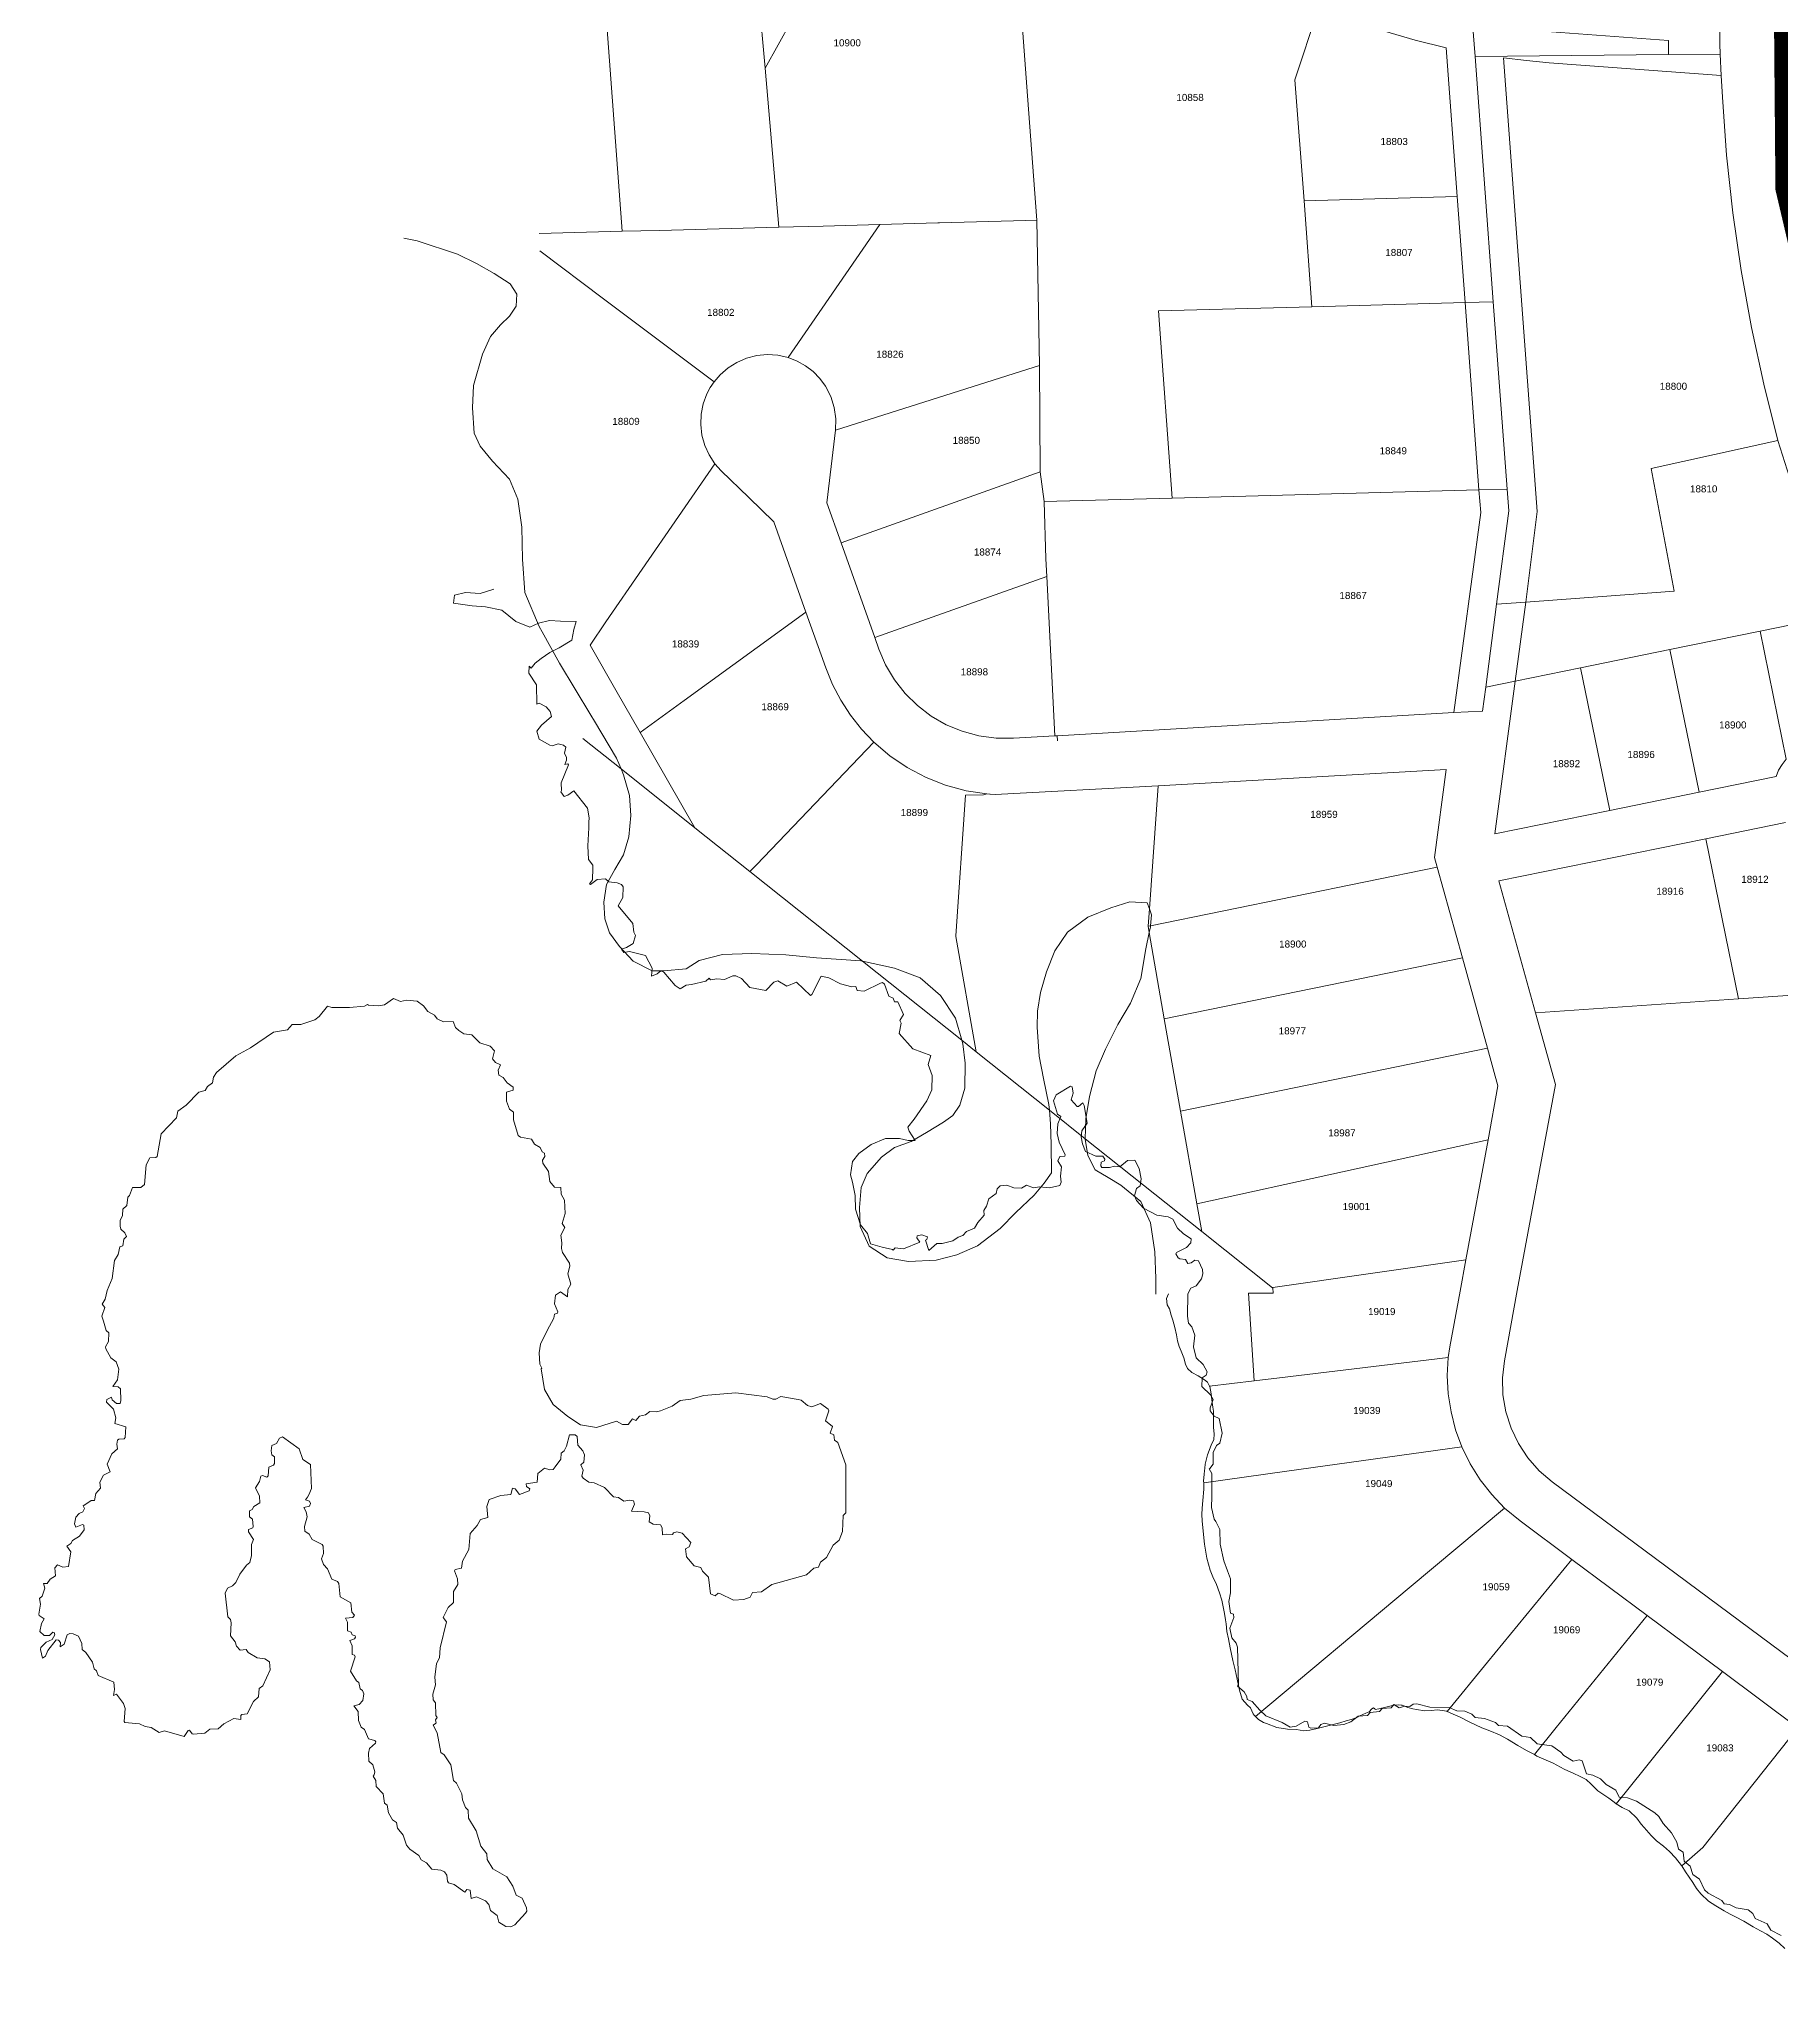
# Model space of a CAD drawing. Header units: feet. Extents: x 865220 to 2821149, y -2240498 to 944432.
# Drawn here: x 2809405 to 2811260, y 938452 to 940525 of the extents above; entities that cross this region are included whole.
import ezdxf
from ezdxf.enums import TextEntityAlignment as Align

# ---------------------------------------------------------------- set-up
doc = ezdxf.new("R2010")
doc.units = ezdxf.units.FT
doc.header["$LTSCALE"] = 0.015
doc.header["$MEASUREMENT"] = 0
doc.layers.add('Dakota County Addresses', color=7, linetype='Continuous')
doc.layers.add('Dakota County Parcels', color=7, linetype='Continuous')
doc.layers.add('WORK BOUNDARY', color=110, linetype='Continuous', lineweight=40)
doc.styles.add('Dimensions 100', font='arial.ttf')

# ---------------------------------------------------------------- blocks, each defined once
blk = doc.blocks.new('ACMAP_ANN_TEMPLATE_Dakota County Addresses')
at = {"layer": 'Dakota County Addresses', "style": 'Dimensions 100'}
blk.add_attdef('DakotaCountyAddress', text='', height=50, dxfattribs=at).set_placement((0, 0), align=Align.CENTER)

msp = doc.modelspace()

# ---------------------------------------------------------------- linework, layer by layer
at = {"layer": 'Dakota County Parcels', "lineweight": 5}
for p, q in [((2809970.9, 941064.3), (2810026.2, 940319.7)), ((2810145, 940879), (2810178.4, 940493.4)), ((2810178.4, 940493.4), (2810276.5, 940669.7)), ((2810742.6, 940480.9), (2810767.1, 940554.8)), ((2810934.3, 940505.9), (2810931.7, 940541.1)), ((2811195, 940519.5), (2811195.1, 940551.7)), ((2811015.7, 940532.1), (2811140.1, 940522.8)), ((2811140.3, 940507.9), (2811140.1, 940522.8)), ((2811195.3, 940508.4), (2811195, 940519.5)), ((2810903.5, 940515.2), (2810915.3, 940356.6)), ((2810934.3, 940505.9), (2811140.3, 940507.9)), ((2810953.7, 940244.5), (2810934.3, 940505.9)), ((2811000.4, 940021.1), (2810964.5, 940504.3)), ((2811013.3, 940499.2), (2811196.3, 940485.5)), ((2811140.3, 940507.9), (2811195.3, 940508.4)), ((2811196.3, 940485.5), (2811195.3, 940508.4)), ((2810193, 940324.1), (2810178.4, 940493.4)), ((2810752.2, 940352.2), (2810742.6, 940480.9)), ((2811197.7, 940462.6), (2811196.3, 940485.5)), ((2810915.3, 940356.6), (2810752.2, 940352.2)), ((2810752.2, 940352.2), (2810760.6, 940239.4)), ((2810923.7, 940243.7), (2810915.3, 940356.6)), ((2810467.9, 940331.4), (2810455.9, 940331.1)), ((2810470.7, 940176.8), (2810467.9, 940331.4)), ((2809938, 940317.4), (2810026.2, 940319.7)), ((2810203, 940185.2), (2810300.6, 940327)), ((2810597.2, 940235.1), (2810760.6, 940239.4)), ((2810597.2, 940235.1), (2810612, 940035.6)), ((2810760.6, 940239.4), (2810923.7, 940243.7)), ((2810923.7, 940243.7), (2810953.7, 940244.5)), ((2810923.7, 940243.7), (2810938.5, 940044.3)), ((2810968.6, 940045.1), (2810953.7, 940244.5)), ((2810253.4, 940107.9), (2810464.9, 940174.9)), ((2810464.9, 940174.9), (2810470.7, 940176.8)), ((2810471.4, 940063.6), (2810470.7, 940176.8)), ((2810244.3, 940030.4), (2810253.4, 940107.9)), ((2811121.9, 940066.9), (2811256.8, 940096.8)), ((2810125.1, 940072.1), (2810131.7, 940064.7)), ((2810259.4, 939987.9), (2810471.4, 940063.6)), ((2810475.5, 940032), (2810471.4, 940063.6)), ((2811121.9, 940066.9), (2811146.3, 939936.5)), ((2810612, 940035.6), (2810938.5, 940044.3)), ((2810938.5, 940044.3), (2810968.6, 940045.1)), ((2810938.5, 940044.3), (2810940.3, 940020.3)), ((2810970.3, 940022), (2810968.6, 940045.1)), ((2810244.3, 940030.4), (2810259.4, 939987.9)), ((2810475.5, 940032), (2810612, 940035.6)), ((2810477.2, 939970.9), (2810475.5, 940032)), ((2810911.8, 939807.1), (2810940.3, 940020.3)), ((2810957.2, 939922.5), (2810970.3, 940022)), ((2810988.3, 939924.8), (2811000.4, 940021.1)), ((2810187.7, 940010.3), (2810221.9, 939914.1)), ((2810259.4, 939987.9), (2810295.2, 939887)), ((2810478.4, 939951.9), (2810477.2, 939970.9)), ((2810477.2, 939970.9), (2810478.4, 939951.9)), ((2810295.2, 939887), (2810478.4, 939951.9)), ((2810486.8, 939782.3), (2810478.4, 939951.9)), ((2810988.3, 939924.8), (2811146.3, 939936.5)), ((2810945.6, 939834.1), (2810957.2, 939922.5)), ((2810988.3, 939924.8), (2810957.2, 939922.5)), ((2810977.1, 939840.6), (2810988.3, 939924.8)), ((2810221.9, 939914.1), (2810243, 939854.7)), ((2811237.8, 939893.8), (2811320.2, 939910.7)), ((2810295.2, 939887), (2810299.6, 939874.8)), ((2811046.7, 939854.8), (2811141.8, 939874.2)), ((2811141.8, 939874.2), (2811237.8, 939893.8)), ((2811141.8, 939874.2), (2811172.8, 939722.4)), ((2811237.8, 939893.8), (2811265.6, 939757.5)), ((2810977.1, 939840.6), (2811046.7, 939854.8)), ((2811046.7, 939854.8), (2811077.8, 939703)), ((2810942.3, 939808.8), (2810945.6, 939834.1)), ((2810977.1, 939840.6), (2810945.6, 939834.1)), ((2810955.3, 939677.9), (2810977.1, 939840.6)), ((2810489.5, 939782.5), (2810911.8, 939807.1)), ((2810911.8, 939807.1), (2810942.3, 939808.8)), ((2810045.5, 939786), (2810103.7, 939684.5)), ((2810442.8, 939779.8), (2810486.8, 939782.3)), ((2810486.8, 939782.3), (2810489.5, 939782.5)), ((2810489.5, 939782.5), (2810489.9, 939777)), ((2810423.3, 939719.8), (2810596.8, 939729.2)), ((2810596.8, 939729.2), (2810903.7, 939746.5)), ((2810891.1, 939652.7), (2810903.7, 939746.5)), ((2811172.8, 939722.4), (2811254.7, 939739.1)), ((2810381.5, 939569.5), (2810392, 939719.1)), ((2810392, 939719.1), (2810410.9, 939719.6)), ((2810410.9, 939719.6), (2810414.4, 939720.5)), ((2811077.8, 939703), (2811172.8, 939722.4)), ((2810955.3, 939677.9), (2811077.8, 939703)), ((2811180, 939672.8), (2811264.7, 939690.1)), ((2810103.7, 939684.5), (2810162.4, 939637.8)), ((2810959.5, 939627.8), (2811180, 939672.8)), ((2811180, 939672.8), (2811214.8, 939502.3)), ((2810894, 939642.4), (2810891.1, 939652.7)), ((2810894, 939642.4), (2810920.8, 939546.1)), ((2810959.5, 939627.8), (2810998.6, 939487.4)), ((2810603.5, 939481.1), (2810920.8, 939546.1)), ((2810920.8, 939546.1), (2810947.6, 939449.8)), ((2810998.6, 939487.4), (2811214.8, 939502.3)), ((2811214.8, 939502.3), (2811328, 939510)), ((2810603.5, 939481.1), (2810620.8, 939382.6)), ((2811019.8, 939411.1), (2810998.6, 939487.4)), ((2810620.8, 939382.6), (2810947.6, 939449.8)), ((2810947.6, 939449.8), (2810958.7, 939409.6)), ((2810948.2, 939352.3), (2810958.7, 939409.6)), ((2810979.3, 939191.5), (2811019.8, 939411.1)), ((2810620.8, 939382.6), (2810638.1, 939284.1)), ((2810638.1, 939284.1), (2810948.2, 939352.3)), ((2810924.6, 939224.2), (2810948.2, 939352.3)), ((2810638.1, 939284.1), (2810643.3, 939254.6)), ((2810643.3, 939254.6), (2810718.7, 939194.5)), ((2810718.9, 939194.7), (2810924.6, 939224.2)), ((2810924.6, 939224.2), (2810918.5, 939191)), ((2810718.7, 939194.5), (2810719, 939194.5)), ((2810719, 939194.5), (2810718.9, 939194.7)), ((2810719.4, 939189), (2810719, 939194.5)), ((2810918.5, 939191), (2810907.5, 939131.8)), ((2810965.5, 939116.8), (2810979.3, 939191.5)), ((2810607.8, 939188), (2810605.9, 939183)), ((2810605.9, 939183), (2810606.4, 939176.5)), ((2810606.4, 939176.5), (2810609, 939172.2)), ((2810609, 939172.2), (2810610.7, 939165.4)), ((2810719.4, 939189), (2810693, 939188.8)), ((2810699, 939095.6), (2810693, 939188.8)), ((2810610.7, 939165.4), (2810612.6, 939160)), ((2810612.6, 939160), (2810614.7, 939152.4)), ((2810614.7, 939152.4), (2810616.3, 939144.6)), ((2810616.3, 939144.6), (2810617.7, 939138.2)), ((2810617.7, 939138.2), (2810619.4, 939132.1)), ((2810619.4, 939132.1), (2810621.5, 939126.9)), ((2810907.5, 939131.8), (2810905.7, 939120.4)), ((2810621.5, 939126.9), (2810624.1, 939120)), ((2810624.1, 939120), (2810626.1, 939113.2)), ((2810626.1, 939113.2), (2810628.3, 939108.7)), ((2810628.3, 939108.7), (2810632.8, 939104.5)), ((2810905.7, 939120.4), (2810726.1, 939098.8)), ((2810632.8, 939104.5), (2810639.4, 939100.8)), ((2810639.4, 939100.8), (2810646.1, 939096.7)), ((2810646.1, 939096.7), (2810649.5, 939094.2)), ((2810699, 939095.6), (2810651.7, 939089.9)), ((2810651.9, 939089.4), (2810653.5, 939081.8)), ((2810726.1, 939098.8), (2810699, 939095.6)), ((2810653.5, 939081.8), (2810654.2, 939075.1)), ((2810654.2, 939075.1), (2810655.2, 939067.4)), ((2810655.2, 939067.4), (2810655.8, 939063)), ((2810656, 939054.5), (2810655.7, 939046.3)), ((2810655.7, 939046.3), (2810656.6, 939038.8)), ((2810655.8, 939063), (2810656, 939054.5)), ((2810653.3, 939026.9), (2810649.3, 939016.5)), ((2810656.1, 939032.9), (2810653.3, 939026.9)), ((2810656.6, 939038.8), (2810656.1, 939032.9)), ((2810733.9, 938999.1), (2810920.3, 939025.1)), ((2810647.1, 939006.7), (2810646.5, 939002.5)), ((2810649.3, 939016.5), (2810647.1, 939006.7)), ((2810645.9, 938996.2), (2810645.3, 938988.5)), ((2810733.9, 938999.1), (2810645.4, 938986.7)), ((2810646.4, 938999.5), (2810645.9, 938996.2)), ((2810646.5, 939002.5), (2810646.4, 938999.5)), ((2811016.4, 938987.8), (2811317.1, 938764.6)), ((2810644.6, 938968), (2810643.8, 938960)), ((2810645.4, 938980), (2810644.6, 938968)), ((2810643.8, 938960), (2810643.4, 938953)), ((2810643.4, 938953), (2810643.7, 938946.4)), ((2810643.7, 938946.4), (2810645, 938935.2)), ((2810864.3, 938875.1), (2810965.8, 938960)), ((2810965.8, 938960), (2810982.3, 938946.2)), ((2810982.3, 938946.2), (2811037.2, 938905.3)), ((2810645, 938935.2), (2810646.4, 938921.7)), ((2810646.4, 938921.7), (2810648.7, 938906.6)), ((2810648.7, 938906.6), (2810652.2, 938893.9)), ((2810947.6, 938795.9), (2811037.2, 938905.3)), ((2811037.2, 938905.3), (2811117.4, 938845.6)), ((2810652.2, 938893.9), (2810655, 938886.9)), ((2810655, 938886.9), (2810659, 938878.4)), ((2810659, 938878.4), (2810662.2, 938869.6)), ((2810662.2, 938869.6), (2810664.6, 938861.9)), ((2810664.6, 938861.9), (2810667.4, 938847.8)), ((2810864.3, 938875.1), (2810700.5, 938738)), ((2810667.4, 938847.8), (2810668.6, 938840.9)), ((2810668.6, 938840.9), (2810669.3, 938836.7)), ((2811020.8, 938726.3), (2811117.4, 938845.6)), ((2811117.4, 938845.6), (2811197.6, 938785.9)), ((2810669.3, 938836.7), (2810670.2, 938828.4)), ((2810670.2, 938828.4), (2810671.9, 938820.8)), ((2810671.9, 938820.8), (2810673.5, 938811.1)), ((2810673.5, 938811.1), (2810676.3, 938797.7)), ((2810676.3, 938797.7), (2810678.8, 938787.6)), ((2810678.8, 938787.6), (2810681.2, 938777.6)), ((2810681.2, 938777.6), (2810683.6, 938766.1)), ((2810947.6, 938795.9), (2810904.6, 938743.3)), ((2811094, 938656.7), (2811197.6, 938785.9)), ((2811197.6, 938785.9), (2811277.8, 938726.1)), ((2810683.6, 938766.1), (2810686.3, 938756.3)), ((2810686.3, 938756.3), (2810692, 938750.2)), ((2810692, 938750.2), (2810695.2, 938747.4)), ((2810695.2, 938747.4), (2810698.2, 938740.8)), ((2810698.2, 938740.8), (2810699.3, 938739.3)), ((2810703.8, 938734.7), (2810709.2, 938731.7)), ((2810797.1, 938733.5), (2810802.4, 938734.9)), ((2810802.4, 938734.9), (2810808.5, 938737.1)), ((2810808.5, 938737.1), (2810811.7, 938738.6)), ((2810811.7, 938738.6), (2810818.2, 938741.4)), ((2810818.2, 938741.4), (2810821.5, 938743)), ((2810821.5, 938743), (2810824.3, 938746.2)), ((2810824.3, 938746.2), (2810826.1, 938747.1)), ((2810826.1, 938747.1), (2810827.6, 938746)), ((2810827.6, 938746), (2810828, 938745.3)), ((2810828, 938745.3), (2810831.9, 938746.2)), ((2810831.9, 938746.2), (2810840.7, 938748.3)), ((2810840.7, 938748.3), (2810848, 938750)), ((2810848, 938750), (2810852.6, 938750.4)), ((2810852.6, 938750.4), (2810855.8, 938750.1)), ((2810855.8, 938750.1), (2810856.8, 938750)), ((2810856.8, 938750), (2810862.6, 938747.6)), ((2810862.6, 938747.6), (2810868.2, 938746.2)), ((2810868.2, 938746.2), (2810871.9, 938745.3)), ((2810871.9, 938745.3), (2810880.7, 938744.2)), ((2810880.7, 938744.2), (2810887.5, 938744.3)), ((2810887.5, 938744.3), (2810894.4, 938745.2)), ((2810894.4, 938745.2), (2810904.1, 938743.5)), ((2810913.5, 938739.5), (2810918.5, 938737.2)), ((2810918.5, 938737.2), (2810928.7, 938732)), ((2810709.2, 938731.7), (2810712.4, 938730.6)), ((2810712.4, 938730.6), (2810723.4, 938726.2)), ((2810723.4, 938726.2), (2810734.7, 938724.6)), ((2810734.7, 938724.6), (2810744.3, 938724.2)), ((2810744.3, 938724.2), (2810752, 938722.7)), ((2810752, 938722.7), (2810758.3, 938723.3)), ((2810758.3, 938723.3), (2810766.1, 938725.3)), ((2810766.1, 938725.3), (2810774.9, 938727.3)), ((2810774.9, 938727.3), (2810783.4, 938729.3)), ((2810783.4, 938729.3), (2810790.5, 938731.3)), ((2810790.5, 938731.3), (2810797.1, 938733.5)), ((2810928.7, 938732), (2810941.6, 938726.1)), ((2810941.6, 938726.1), (2810950, 938722.6)), ((2810950, 938722.6), (2810960.5, 938718.5)), ((2810960.5, 938718.5), (2810968.7, 938713.8)), ((2810968.7, 938713.8), (2810980, 938707.1)), ((2811020.8, 938726.3), (2810997.5, 938697.4)), ((2811176.7, 938598.4), (2811277.8, 938726.1)), ((2810980, 938707.1), (2810989.2, 938701.9)), ((2811000.2, 938695.9), (2811017.3, 938688.2)), ((2811017.3, 938688.2), (2811029.3, 938682)), ((2811029.3, 938682), (2811039.6, 938677.3)), ((2811039.6, 938677.3), (2811045.6, 938674.4)), ((2811045.6, 938674.4), (2811052.5, 938670.8)), ((2811052.5, 938670.8), (2811057.8, 938666.1)), ((2811057.8, 938666.1), (2811065.1, 938658.8)), ((2811065.1, 938658.8), (2811069.3, 938656)), ((2811069.3, 938656), (2811076.9, 938651)), ((2811094, 938656.7), (2811084.7, 938645.1)), ((2811076.9, 938651), (2811082.4, 938646.6)), ((2811091, 938641), (2811098.2, 938637.5)), ((2811098.2, 938637.5), (2811106.5, 938629.9)), ((2811106.5, 938629.9), (2811111.3, 938623.5)), ((2811111.3, 938623.5), (2811114.4, 938619.8)), ((2811114.4, 938619.8), (2811121.8, 938611.1)), ((2811121.8, 938611.1), (2811127.6, 938605.7)), ((2811127.6, 938605.7), (2811135, 938599.9)), ((2811135, 938599.9), (2811141.4, 938594.3)), ((2811141.4, 938594.3), (2811147.8, 938587.4)), ((2811165.6, 938588.6), (2811176.7, 938598.4)), ((2811147.8, 938587.4), (2811154.2, 938579.4)), ((2811154.2, 938579.4), (2811154.5, 938578.9)), ((2811165.6, 938588.6), (2811154.5, 938578.9)), ((2811154.5, 938578.9), (2811158.4, 938572.4)), ((2811158.4, 938572.4), (2811166.1, 938561.3)), ((2811166.1, 938561.3), (2811170.1, 938554.7)), ((2811170.1, 938554.7), (2811174.5, 938549.2)), ((2811174.5, 938549.2), (2811182.9, 938541.2)), ((2811182.9, 938541.2), (2811190.7, 938536.3)), ((2811190.7, 938536.3), (2811199.6, 938531)), ((2811199.6, 938531), (2811205.9, 938527.4)), ((2811205.9, 938527.4), (2811211.6, 938524.8)), ((2811211.6, 938524.8), (2811220.3, 938520)), ((2811220.3, 938520), (2811230.4, 938514.1)), ((2811230.4, 938514.1), (2811238.3, 938509.7)), ((2811238.3, 938509.7), (2811245, 938506.1)), ((2811245, 938506.1), (2811250.8, 938502)), ((2811250.8, 938502), (2811258.1, 938496.5)), ((2811258.1, 938496.5), (2811264, 938491))]:
    msp.add_line(p, q, dxfattribs=at)
for points in [[(2810442.5, 940672.9), (2810446.2, 940622.6), (2810458, 940464), (2810467.9, 940331.4)], [(2810837.8, 940532.7), (2810870.5, 940523.3), (2810903.5, 940515.2)], [(2810964.5, 940504.3), (2810988.9, 940501.4), (2811013.3, 940499.2)], [(2811197.7, 940462.6), (2811202.1, 940400.9), (2811208.8, 940339.4), (2811217.5, 940278.1), (2811228.5, 940217.2), (2811241.6, 940156.8), (2811256.8, 940096.8)], [(2810455.9, 940331.1), (2810364.3, 940328.7), (2810362.5, 940328.6), (2810300.6, 940327)], [(2809793.7, 940312.4), (2809793.7, 940312.4), (2809793.7, 940312.3), (2809808.2, 940309.7), (2809850.9, 940295.4), (2809871.2, 940285.5), (2809890.1, 940274.6), (2809907, 940263.9), (2809914.3, 940252.8), (2809913.5, 940240), (2809906.3, 940229.2), (2809896.8, 940220), (2809886.3, 940207.6), (2809877.8, 940188.8), (2809868, 940155.5), (2809867, 940131.7), (2809868.7, 940104.6), (2809875, 940090.7), (2809888.1, 940074.9), (2809906.3, 940055.7), (2809915.2, 940034.4), (2809919.4, 940004.7), (2809920.2, 939970.6), (2809922.8, 939935.1), (2809938.1, 939898.7), (2809941.1, 939893.3), (2809959.5, 939859.8), (2809993.1, 939804.4), (2809997, 939797.9), (2810020.3, 939758.6), (2810025.3, 939747.1), (2810027.9, 939740.9), (2810034, 939718.9), (2810035.7, 939697.4), (2810033.3, 939674.7), (2810027.9, 939655.5), (2810018.4, 939640.1), (2810009.7, 939624.2), (2810006.9, 939605.2), (2810008, 939587.6), (2810012.8, 939572.5), (2810023.6, 939558.1), (2810038.2, 939542.5), (2810058.2, 939532.2), (2810070.7, 939532.1), (2810094.5, 939534.2), (2810108.2, 939543), (2810133.1, 939549.5), (2810164.5, 939550.7), (2810200.6, 939549), (2810233.3, 939545.8), (2810280.4, 939542.8), (2810282.1, 939542.4), (2810316.4, 939534.9)], [(2810026.2, 940319.7), (2810065.9, 940320.7), (2810193, 940324.1)], [(2810300.6, 940327), (2810240.4, 940325.3), (2810193, 940324.1)], [(2809938.5, 940298.7), (2810006.5, 940247.7), (2810124.3, 940159.5)], [(2810203, 940185.2), (2810192, 940187.6), (2810180.8, 940188.3), (2810169.7, 940187.3), (2810158.8, 940184.5), (2810148.5, 940180.1), (2810139, 940174.1), (2810130.6, 940166.8), (2810124.3, 940159.5)], [(2810253.4, 940107.9), (2810253.8, 940120.1), (2810252.1, 940132.2), (2810248.4, 940143.9), (2810242.7, 940154.8), (2810236.7, 940163), (2810229.5, 940170.3), (2810221.4, 940176.5), (2810212.5, 940181.5), (2810203, 940185.2)], [(2810124.3, 940159.5), (2810120.1, 940153.2), (2810116.6, 940146.6), (2810112.7, 940136.1), (2810110.4, 940125), (2810110, 940113.8), (2810111.2, 940102.6), (2810114.2, 940091.7), (2810118.9, 940081.5), (2810125.1, 940072.1)], [(2811256.8, 940096.8), (2811276.5, 940034.3), (2811297.6, 939972.2), (2811320.2, 939910.7)], [(2809992.1, 939879), (2810009.1, 939903.7), (2810125.1, 940072.1)], [(2810131.7, 940064.7), (2810161.1, 940036.2), (2810187.7, 940010.3)], [(2809889.8, 939938.4), (2809875.1, 939933.9), (2809859.6, 939934.9), (2809847.9, 939932.3), (2809846.8, 939923.6), (2809866.6, 939920.8), (2809880.8, 939919.7), (2809898.1, 939916.2), (2809913.1, 939904.1), (2809928, 939898.1), (2809937.2, 939902.5), (2809948.9, 939905.1), (2809960.7, 939904.6), (2809977.4, 939904.2), (2809975, 939895.6), (2809972.7, 939884.4), (2809959.2, 939876.2), (2809949.4, 939871.1), (2809940.2, 939864.9), (2809933.6, 939859.9), (2809929.6, 939854.4), (2809927.2, 939856.6), (2809926.9, 939849.1), (2809935.2, 939836.8), (2809935.4, 939816), (2809938, 939817), (2809945.5, 939813.4), (2809949.8, 939808.3), (2809951, 939802.9), (2809940.3, 939793.7), (2809935.5, 939787.3), (2809937.8, 939778.9), (2809949.2, 939772.5), (2809951.9, 939771.8), (2809958.3, 939774), (2809963.9, 939772.3), (2809966.3, 939770.3), (2809964.9, 939763.8), (2809967.2, 939759.3), (2809967.2, 939756.4), (2809965.3, 939752), (2809968.3, 939752.6), (2809969.2, 939751.6), (2809961.2, 939732.3), (2809961.7, 939724.3), (2809961.1, 939722.8), (2809964.7, 939717.6), (2809968.5, 939719.1), (2809974.9, 939723.9), (2809989.5, 939705.2), (2809991.1, 939695), (2809990.9, 939690.3), (2809990.7, 939684.4), (2809989.6, 939665.3), (2809990.6, 939650.7), (2809995.1, 939644.7), (2809995.2, 939641.6), (2809994.9, 939628.9), (2809991.6, 939624.7), (2809992.6, 939624.1), (2809999.6, 939629.4), (2810008.5, 939630.2), (2810012, 939626.8), (2810021.1, 939625.7), (2810025.6, 939624), (2810027.4, 939621.4), (2810027, 939610.3), (2810022.1, 939601.2), (2810037.6, 939582.6), (2810038.8, 939573.4), (2810040.6, 939569.7), (2810038.2, 939561.2), (2810031, 939556.8), (2810025.5, 939555.2), (2810028.1, 939551.5), (2810034, 939552.7), (2810051.1, 939548.6), (2810058.2, 939535), (2810057.4, 939526.6), (2810063.6, 939528.9), (2810067.4, 939532), (2810070.8, 939530.8), (2810082.9, 939516.4), (2810088.2, 939513), (2810094.3, 939516.7), (2810100.2, 939517.6), (2810115.5, 939521), (2810118.9, 939524.4), (2810120.3, 939522.4), (2810127.2, 939523.6), (2810135.2, 939522.9), (2810144.1, 939526.9), (2810147.2, 939526.9), (2810153.5, 939523.9), (2810162.3, 939514.3), (2810179.2, 939511.3), (2810187.9, 939519.9), (2810192, 939521.4), (2810201.6, 939515.6), (2810212, 939519.9), (2810226.7, 939505.8), (2810228.2, 939506.8), (2810238.1, 939526.5), (2810246.5, 939524.5), (2810258.9, 939518.4), (2810270.7, 939514.9), (2810274.9, 939515.5), (2810276.4, 939511.1), (2810283.9, 939510.5), (2810301.2, 939519), (2810303.5, 939519.8), (2810305.6, 939518), (2810310.3, 939505.2), (2810314.7, 939503.1), (2810316.4, 939499), (2810319.9, 939499.1), (2810325.7, 939485.7), (2810322, 939479.2), (2810323.4, 939476.5), (2810321.1, 939465.4), (2810335.7, 939449.2), (2810355, 939441.8), (2810352, 939432.5), (2810356.5, 939420.8), (2810356, 939405.3), (2810350.6, 939393.5), (2810337.3, 939374.2), (2810330.6, 939365.5), (2810331.9, 939361.2), (2810338.2, 939351.4), (2810330.8, 939351.3), (2810321.5, 939353.6), (2810306.6, 939353.4), (2810291.3, 939347.1), (2810278.4, 939337.7), (2810271.7, 939328.9), (2810269.4, 939314.7), (2810271.6, 939307.1), (2810274.2, 939292.9), (2810274.8, 939278.4), (2810280, 939261.7), (2810287.5, 939252.5), (2810290.6, 939241.3), (2810303.1, 939237.9), (2810314.1, 939235.2), (2810314.8, 939234.6), (2810316.9, 939237), (2810325.8, 939235.9), (2810343.1, 939243), (2810340.1, 939247.9), (2810340.5, 939249.9), (2810345.4, 939250.8), (2810351.5, 939248.7), (2810350.7, 939245.9), (2810349.2, 939245.2), (2810352.8, 939234.2), (2810361.3, 939241.9), (2810366.9, 939241.9), (2810378.5, 939244.4), (2810384.1, 939248.5), (2810389, 939250.1), (2810392.9, 939254.4), (2810401.4, 939257.9), (2810404.8, 939264), (2810411.8, 939271.9), (2810411.3, 939276.8), (2810414.3, 939281.6), (2810416.5, 939289.3), (2810424.5, 939295), (2810425.6, 939299.8), (2810428.6, 939303.2), (2810436, 939303.8), (2810443.3, 939301), (2810451.6, 939300.5), (2810456.6, 939304), (2810464.3, 939300.9), (2810470.7, 939302.1), (2810481.3, 939301), (2810492.2, 939303.4), (2810493.5, 939307), (2810492.8, 939313.3), (2810494.2, 939323.5), (2810490, 939329.6), (2810492.4, 939334.4), (2810497.6, 939334.7), (2810498.1, 939336), (2810491.7, 939349.8), (2810489.4, 939358.7), (2810490.2, 939369), (2810493.4, 939377), (2810489.9, 939379.4), (2810485.5, 939393.6), (2810488.5, 939400.2), (2810503.6, 939409.2), (2810505.3, 939408.4), (2810506.6, 939402), (2810504.2, 939394.6), (2810510.8, 939387.6), (2810512.2, 939387.5), (2810516.8, 939391.7), (2810518.2, 939388.8), (2810521.4, 939369.9), (2810515.5, 939361.7), (2810515, 939355.4), (2810516.3, 939347.8), (2810519.6, 939339.8), (2810530.5, 939334.6), (2810538.1, 939334.7), (2810540.3, 939331.5), (2810539.9, 939329.9), (2810536.4, 939328.3), (2810535.9, 939324.4), (2810537.1, 939322.8), (2810545.1, 939322.6), (2810550.5, 939324.1), (2810556.3, 939323.4), (2810564.3, 939330.1), (2810572.1, 939330.6), (2810576.8, 939321.6), (2810578.8, 939310.6), (2810577.7, 939303.3), (2810573.9, 939300.4), (2810571.8, 939292.6), (2810573.9, 939287.6), (2810581.5, 939279.4), (2810595.4, 939271.8), (2810607.5, 939270.1), (2810612.6, 939267.7), (2810617.5, 939258.2), (2810623.9, 939252), (2810632.1, 939246.7), (2810631.8, 939242.5), (2810627, 939237.3), (2810616.4, 939232.2), (2810615.8, 939230.8), (2810618.2, 939226.6), (2810620.1, 939225.3), (2810626.2, 939224.7), (2810628.4, 939220.6), (2810632.1, 939221.3), (2810636.1, 939224), (2810639.8, 939223.1), (2810644, 939213.9), (2810644.5, 939209.3), (2810643.1, 939204), (2810637.5, 939196.8), (2810631.6, 939194.1), (2810628.7, 939188.1), (2810628.1, 939164.2), (2810629.3, 939156.8), (2810632.8, 939153.1), (2810636, 939144), (2810634.5, 939131.6), (2810637.5, 939119.9), (2810644.9, 939112.7), (2810649.1, 939105), (2810648.2, 939101.5), (2810643.9, 939098.6), (2810643.4, 939089.3), (2810652.8, 939080.4), (2810655.6, 939075.7), (2810652.3, 939066.7), (2810652.4, 939063.4), (2810656.7, 939058), (2810661.8, 939055.4), (2810665, 939039.6), (2810662.5, 939029.2), (2810658.9, 939026.6), (2810655.5, 939019), (2810655.4, 939006.7), (2810652, 939002), (2810651.3, 939001.8), (2810653.9, 938996.9), (2810654, 938985.1), (2810654.2, 938972.2), (2810653.7, 938960.4), (2810656.4, 938948.1), (2810658.2, 938945.6), (2810662.7, 938937.1), (2810662.9, 938921.6), (2810666.8, 938903.7), (2810670.6, 938893.3), (2810673.8, 938884.7), (2810674, 938869.8), (2810672.3, 938860.6), (2810674.1, 938848.2), (2810677.1, 938847.1), (2810677.6, 938843.5), (2810673.2, 938832.2), (2810675.3, 938821.8), (2810680, 938816), (2810681.5, 938811.7), (2810682.4, 938771.8), (2810681.4, 938770.3), (2810688.4, 938764.1), (2810691.2, 938759.4), (2810691.7, 938756), (2810697, 938754), (2810705.2, 938744.8), (2810711.4, 938738.7), (2810728.8, 938731.5), (2810737.4, 938726.8), (2810743.9, 938727.6), (2810753.2, 938733.2), (2810756.1, 938732.3), (2810757.2, 938726.8), (2810759.3, 938725.5), (2810767.5, 938725.9), (2810770, 938729.3), (2810774, 938730.8), (2810783.8, 938728.5), (2810794.7, 938729.4), (2810802.2, 938732.2), (2810809.8, 938738.4), (2810819.9, 938739.1), (2810822.5, 938742.3), (2810832.4, 938743.4), (2810835.4, 938746.5), (2810845, 938747.3), (2810847.7, 938750.7), (2810853.6, 938747.2), (2810859.5, 938749), (2810865, 938748.6), (2810868.3, 938751.1), (2810872.4, 938751.4), (2810886, 938748.1), (2810906.7, 938747.6), (2810915, 938744.1), (2810923.5, 938743.7), (2810931, 938740.5), (2810934.3, 938737), (2810944.4, 938735.7), (2810956.1, 938731.6), (2810959.1, 938728.4), (2810968.7, 938727.6), (2810984, 938716.9), (2810993.2, 938715.7), (2811000.5, 938708.9), (2811016.2, 938706.7), (2811025.7, 938700.1), (2811028.7, 938696.3), (2811038.8, 938690.4), (2811045.1, 938691.8), (2811048.5, 938690.9), (2811052.9, 938676.8), (2811059.7, 938675.4), (2811067.8, 938671.6), (2811073.9, 938665.6), (2811084, 938659.6), (2811087.8, 938652.2), (2811096.6, 938651.5), (2811106.3, 938647.9), (2811125.8, 938635.4), (2811129.9, 938631.5), (2811134.5, 938624.2), (2811143.5, 938614.1), (2811149.1, 938604.3), (2811150.8, 938596.8), (2811155.7, 938593.5), (2811156.8, 938584.1), (2811163.2, 938578.5), (2811166.2, 938569.8), (2811173.3, 938564.9), (2811178.7, 938553.4), (2811182.5, 938549.7), (2811196.9, 938541.9), (2811199.6, 938538.5), (2811205.1, 938537.9), (2811212.2, 938534.4), (2811225, 938532.2), (2811230, 938528.2), (2811232.5, 938522.9), (2811245.2, 938517.2), (2811249.3, 938510.5), (2811260.3, 938504.8)], [(2810045.5, 939786), (2810092.4, 939820.1), (2810221.9, 939914.1)], [(2809992.1, 939879), (2810019.7, 939830.9), (2810045.5, 939786)], [(2810299.6, 939874.8), (2810306.8, 939857.9), (2810316.2, 939842), (2810327.6, 939827.5), (2810340.7, 939814.5), (2810355.4, 939803.4), (2810371.3, 939794.2), (2810388.4, 939787.2), (2810406.2, 939782.4), (2810424.4, 939779.9), (2810442.8, 939779.8)], [(2810243, 939854.7), (2810250.2, 939837.1), (2810259, 939820.3), (2810269.3, 939804.4), (2810281.1, 939789.5), (2810294.2, 939775.8)], [(2810103.7, 939684.5), (2810025.3, 939747.1), (2809984.4, 939779.6)], [(2810162.4, 939637.8), (2810169.3, 939645), (2810294.2, 939775.8)], [(2810294.2, 939775.8), (2810311.3, 939761.2), (2810329.9, 939748.5), (2810349.8, 939738), (2810370.7, 939729.8), (2810392.5, 939723.9), (2810414.7, 939720.5), (2810417.8, 939720.2), (2810418.1, 939720.2), (2810423.3, 939719.8)], [(2811265.6, 939757.5), (2811261.1, 939751.9), (2811257.5, 939745.7), (2811254.7, 939739.1)], [(2810586.3, 939579.6), (2810587.6, 939598.3), (2810596.8, 939729.2)], [(2810414.4, 939720.5), (2810414.7, 939720.5), (2810417.8, 939720.2), (2810418, 939720.2)], [(2810418, 939720.2), (2810418.1, 939720.2), (2810423.3, 939719.8)], [(2810162.4, 939637.8), (2810282.1, 939542.4), (2810387.8, 939458.2), (2810403.1, 939445.9)], [(2810586.3, 939579.6), (2810588.8, 939580.1), (2810894, 939642.4)], [(2810480.5, 939389.7), (2810474.7, 939417.3), (2810470.1, 939441.4), (2810468, 939472), (2810468.5, 939489.3), (2810471.8, 939508.9), (2810477.9, 939531.2), (2810486.8, 939553.5), (2810500.3, 939573.3), (2810522.2, 939589.1), (2810546.6, 939599.3), (2810566.9, 939605.6), (2810585.2, 939604.5), (2810587.6, 939598.3), (2810590, 939591.7), (2810588.8, 939580.1), (2810588.7, 939578.7), (2810587.4, 939572.9), (2810583.7, 939555.4), (2810578.6, 939523.8), (2810567.6, 939497.6), (2810554, 939474.8), (2810541, 939448.8), (2810531, 939425.7), (2810523.9, 939398.2), (2810519.8, 939374.5)], [(2810403.1, 939445.9), (2810381.6, 939568.5), (2810381.5, 939569.5)], [(2810586.3, 939579.6), (2810587.4, 939572.9), (2810603.5, 939481.1)], [(2810316.4, 939534.9), (2810343.5, 939524.7), (2810365.2, 939506), (2810381.1, 939481.6)], [(2809782.9, 939502.8), (2809773.3, 939495.8), (2809767, 939494.7), (2809756.1, 939495.7), (2809755.1, 939496.3), (2809752, 939494.4), (2809736.1, 939493), (2809717.4, 939493.2), (2809712.5, 939494.3), (2809703.9, 939483.5), (2809699.1, 939479.8), (2809684.2, 939474.9), (2809674.9, 939475), (2809669.9, 939469.3), (2809655.3, 939466.7), (2809630.7, 939450.2), (2809615.1, 939441.5), (2809594.3, 939423.8), (2809591.3, 939419), (2809590.2, 939412.7), (2809584.7, 939409.1), (2809582.4, 939404.7), (2809575.5, 939403), (2809562, 939389.2), (2809553.2, 939382.6), (2809551.9, 939375.5), (2809535.4, 939358.6), (2809531.1, 939334.5), (2809530, 939333.2), (2809523.4, 939332.9), (2809519.4, 939325.5), (2809517.7, 939304.7), (2809513.9, 939301.3), (2809504.9, 939301.5), (2809501.9, 939292.7), (2809500, 939290.9), (2809499, 939282.2), (2809494.9, 939278.3), (2809494.3, 939271.7), (2809492, 939266.1), (2809492, 939260.1), (2809492.5, 939257.1), (2809496.8, 939253.1), (2809498.5, 939249.1), (2809495.7, 939246.2), (2809494.7, 939239.4), (2809491.4, 939238.1), (2809489.8, 939230), (2809485.7, 939223.6), (2809483.2, 939204.6), (2809478.1, 939191.7), (2809475.9, 939182.3), (2809472.8, 939177), (2809475.6, 939173.7), (2809472.3, 939164.3), (2809474.2, 939158.9), (2809476.9, 939148.9), (2809479.7, 939146.5), (2809479.5, 939137.5), (2809476.3, 939131.7), (2809476.5, 939129.7), (2809481.9, 939119.8), (2809487.7, 939115.6), (2809490.5, 939107.9), (2809489, 939096.5), (2809484.2, 939089.3), (2809489.6, 939089.1), (2809492.1, 939086.8), (2809492.7, 939074.4), (2809491.9, 939071.2), (2809488, 939071.5), (2809483.5, 939075.1), (2809482.8, 939077.9), (2809477.8, 939075.5), (2809477.4, 939072.8), (2809484.8, 939065.4), (2809487.3, 939056.1), (2809486.3, 939050.2), (2809497.8, 939046.6), (2809497.3, 939035), (2809496.3, 939033.7), (2809490.3, 939033.4), (2809489, 939032.3), (2809488.2, 939027.9), (2809488.9, 939023.2), (2809483.1, 939017.9), (2809478, 939006.8), (2809481.1, 938998.5), (2809474.1, 938995.1), (2809470.2, 938987.5), (2809471.1, 938981.1), (2809465.9, 938975.4), (2809464.4, 938968), (2809460.5, 938968.2), (2809460.5, 938967.5), (2809452.5, 938962.3), (2809453.9, 938959.4), (2809452.1, 938955.9), (2809448.2, 938954.1), (2809444.7, 938950.3), (2809443.4, 938943.1), (2809444.6, 938939.7), (2809451.8, 938942.6), (2809453.1, 938941.7), (2809453.5, 938936.9), (2809448.6, 938930.2), (2809441.1, 938925.3), (2809439.4, 938922.2), (2809435.2, 938919.4), (2809439.4, 938913.3), (2809436.9, 938897.9), (2809430.9, 938897.1), (2809425.1, 938899.4), (2809422.5, 938896.4), (2809423.2, 938887.8), (2809417.4, 938884.1), (2809414.2, 938879.7), (2809410.1, 938879.8), (2809411.7, 938874.7), (2809408.9, 938866.2), (2809406, 938863.8), (2809406.9, 938857.6), (2809405.4, 938847.1), (2809405.7, 938845.6), (2809410.8, 938842), (2809408.3, 938837.2), (2809406.5, 938828.4), (2809411, 938824.2), (2809416.7, 938824.2), (2809420.1, 938827.8), (2809421.6, 938827.3), (2809422.2, 938825.1), (2809419.5, 938819.9), (2809413.1, 938817.3), (2809407.6, 938811.5), (2809407.2, 938809.3), (2809409.2, 938800.1), (2809412.4, 938802.2), (2809414.8, 938808.2), (2809423.9, 938819.5), (2809426.3, 938819.3), (2809428.5, 938816.8), (2809428.1, 938812.3), (2809432.4, 938815.1), (2809435.3, 938824.9), (2809438.2, 938826.3), (2809441.7, 938826.1), (2809447.6, 938823.7), (2809451.2, 938815.9), (2809451.6, 938809.4), (2809455.2, 938806.3), (2809462.4, 938796), (2809464.1, 938788.8), (2809466.8, 938786.5), (2809468.5, 938781.5), (2809485, 938774.4), (2809485.8, 938766.9), (2809484.8, 938760.5), (2809487.9, 938761.8), (2809495.3, 938751.9), (2809497.1, 938746.6), (2809496, 938732.8), (2809497, 938731.5), (2809512.3, 938730.3), (2809518.4, 938727.2), (2809524.9, 938726.3), (2809533.5, 938720.8), (2809539.2, 938722.8), (2809559.9, 938716.8), (2809564.1, 938723.1), (2809565.7, 938723.4), (2809568.4, 938719.5), (2809570.1, 938719.1), (2809581.9, 938720.1), (2809587.4, 938724.5), (2809596.1, 938725), (2809602.3, 938730.3), (2809612.9, 938735.7), (2809620.2, 938734.9), (2809620.4, 938739.2), (2809621.5, 938740.2), (2809627, 938740.7), (2809633.7, 938754), (2809639.3, 938758.9), (2809639.8, 938767.7), (2809643.7, 938770.7), (2809651.4, 938787.8), (2809650.8, 938796.1), (2809646, 938799.5), (2809637.8, 938800.6), (2809628.3, 938806.1), (2809626.2, 938809.2), (2809619.8, 938808.8), (2809615.8, 938812.8), (2809614.2, 938817.4), (2809609.5, 938823.8), (2809610.2, 938837.8), (2809609.2, 938841.3), (2809606.4, 938844.1), (2809603.8, 938869.4), (2809606.1, 938874.7), (2809611.4, 938877), (2809615.1, 938880.8), (2809619.2, 938889.4), (2809626.5, 938899.3), (2809629.9, 938902), (2809631.7, 938909.4), (2809631.8, 938921.2), (2809633.8, 938926.4), (2809628.5, 938934.7), (2809628.6, 938937.3), (2809633.2, 938939), (2809633.4, 938940.3), (2809632.8, 938948), (2809629.7, 938950.5), (2809629.6, 938956.9), (2809632.4, 938958.4), (2809634.1, 938961.7), (2809640.6, 938965.4), (2809640.3, 938972.5), (2809636.1, 938981.4), (2809640.3, 938988.3), (2809641.5, 938993.8), (2809643.5, 938994.7), (2809648, 938992.8), (2809649.3, 938994.3), (2809650, 939003.4), (2809655.1, 939005.6), (2809656.1, 939007.4), (2809656.1, 939014.5), (2809653.5, 939016.7), (2809652.5, 939021), (2809653.3, 939026.7), (2809658.3, 939028.7), (2809661.4, 939034.5), (2809664.6, 939035.7), (2809682.4, 939023.1), (2809686.4, 939011.8), (2809694.6, 939006.5), (2809695.7, 938980.7), (2809692.7, 938973.9), (2809691.2, 938971.5), (2809689.2, 938968.7), (2809693.3, 938967.4), (2809694.6, 938964.7), (2809693.5, 938962), (2809687.5, 938960.4), (2809690, 938955.8), (2809690.9, 938950.7), (2809688.3, 938940.4), (2809688.5, 938935.2), (2809693, 938932), (2809696.2, 938926.5), (2809707.1, 938921.1), (2809708.1, 938919.5), (2809708.2, 938911.6), (2809706.3, 938905.8), (2809708.4, 938899.9), (2809712.6, 938895.4), (2809717.1, 938884.4), (2809723.3, 938881.6), (2809724.5, 938879.7), (2809726, 938865.6), (2809737.6, 938859), (2809738.4, 938849.1), (2809741.3, 938846), (2809739.6, 938843.5), (2809731.7, 938842.6), (2809733.8, 938838.3), (2809733.9, 938829.4), (2809737.8, 938827.7), (2809739, 938825), (2809742, 938824), (2809742.5, 938822.5), (2809741.4, 938820.7), (2809736.3, 938819), (2809738.8, 938813.4), (2809738.7, 938803.9), (2809741.5, 938803.3), (2809742.1, 938801.7), (2809737, 938786.3), (2809743.5, 938776), (2809746, 938774.2), (2809747.3, 938767.3), (2809749.8, 938765.8), (2809751.3, 938762.3), (2809750.4, 938754.9), (2809746.3, 938750.7), (2809740.7, 938749.5), (2809745.2, 938743.2), (2809745.6, 938733.8), (2809748.3, 938726.6), (2809752, 938724.3), (2809756.3, 938714.1), (2809762.9, 938712.6), (2809763.9, 938711.1), (2809763.8, 938709.5), (2809757.3, 938704), (2809756.1, 938698.8), (2809756.5, 938690.6), (2809760.9, 938686.6), (2809763, 938679), (2809762.3, 938675.9), (2809761.3, 938674.4), (2809764, 938669.8), (2809764.5, 938663.4), (2809772, 938655.5), (2809773.4, 938645.8), (2809776, 938643.4), (2809777.7, 938635.5), (2809781.9, 938627.9), (2809786, 938625.2), (2809787, 938619.1), (2809793.1, 938611.7), (2809796.7, 938601), (2809800.1, 938596.7), (2809810, 938589.9), (2809812.5, 938585.5), (2809818, 938582.2), (2809823.7, 938575.5), (2809833.2, 938574.4), (2809837.3, 938572.4), (2809839.5, 938569), (2809840.2, 938562.6), (2809841.5, 938560.9), (2809847.4, 938559.2), (2809858.9, 938550.9), (2809860.9, 938553.7), (2809864.4, 938553.1), (2809865.5, 938544), (2809871.3, 938546), (2809880.9, 938541.6), (2809884.4, 938537.9), (2809886.3, 938531.4), (2809893.2, 938525.9), (2809895, 938519.1), (2809902.4, 938514.4), (2809907.9, 938514), (2809912, 938516.2), (2809923.4, 938528.5), (2809924.9, 938530.6), (2809924.6, 938534.2), (2809919.7, 938544.5), (2809913.3, 938547.6), (2809909.8, 938557.2), (2809903.4, 938567.3), (2809888.8, 938575.6), (2809882.7, 938585.6), (2809882.4, 938591.7), (2809876, 938599.8), (2809870.8, 938616.3), (2809862.8, 938629.8), (2809862.4, 938638.2), (2809859.4, 938641.2), (2809856.4, 938649.1), (2809855.5, 938655.5), (2809850, 938667), (2809846.7, 938669.8), (2809843.8, 938686.4), (2809836.9, 938697.1), (2809833.2, 938699.6), (2809829.2, 938720.5), (2809825.2, 938728.6), (2809827.5, 938730.6), (2809828.3, 938730.8), (2809827.7, 938734.3), (2809829.3, 938736.8), (2809828.1, 938738.9), (2809827.7, 938752.5), (2809825.1, 938755.8), (2809824.9, 938761.9), (2809827.5, 938771.7), (2809827, 938780), (2809828.5, 938794.6), (2809831.9, 938800.6), (2809832.4, 938811.1), (2809839.3, 938838.8), (2809835.9, 938843.6), (2809840.9, 938854.2), (2809846.8, 938859.3), (2809846.9, 938871.2), (2809851.2, 938878.6), (2809851, 938884.5), (2809847.9, 938893), (2809848.7, 938894.4), (2809855.1, 938895.9), (2809856.3, 938903.4), (2809863, 938916), (2809864.6, 938932.8), (2809871.9, 938941.4), (2809875.4, 938947.7), (2809883.3, 938949.8), (2809882.4, 938961.7), (2809884.6, 938969), (2809897, 938973.2), (2809907.7, 938974.5), (2809909.4, 938981), (2809912.5, 938980.4), (2809917, 938974.5), (2809927.2, 938978.5), (2809928.1, 938980.6), (2809924.4, 938983), (2809924.2, 938985.9), (2809936, 938987.6), (2809936.5, 938996.8), (2809943.6, 939002.4), (2809949.3, 939000.6), (2809952.9, 939000.9), (2809954.9, 939003.9), (2809961.1, 939011.9), (2809961.2, 939018.5), (2809964.5, 939021), (2809967, 939026), (2809970.3, 939037.9), (2809976.2, 939038), (2809978.4, 939036.2), (2809979, 939026.9), (2809984.5, 939021), (2809986.3, 939016.8), (2809985.5, 939008.7), (2809982.2, 939006.1), (2809984.7, 939000.5), (2809983.5, 938994), (2809984.9, 938991.9), (2809990.7, 938987.4), (2809996.5, 938986.9), (2810007.6, 938981.7), (2810017.2, 938972), (2810022.3, 938971.1), (2810028, 938967.2), (2810034.2, 938968.4), (2810038.5, 938967.5), (2810039.6, 938964), (2810036.4, 938956.5), (2810049.9, 938956), (2810054.2, 938954.8), (2810055.7, 938951.8), (2810055, 938945.2), (2810059.2, 938942.8), (2810067.3, 938942.2), (2810069, 938939), (2810069.4, 938931.4), (2810073, 938932.3), (2810079.8, 938931.7), (2810081, 938933.7), (2810084.5, 938934.7), (2810090.3, 938933.3), (2810099.5, 938923.2), (2810097.8, 938918.7), (2810093.7, 938916.4), (2810094.7, 938907.9), (2810102.8, 938898.5), (2810109.9, 938896.6), (2810111.9, 938892.7), (2810118.1, 938886.5), (2810120.4, 938868.6), (2810125.2, 938866.6), (2810128.4, 938869.2), (2810130.3, 938869.1), (2810144.9, 938862), (2810156, 938862.5), (2810162.6, 938865.1), (2810165.2, 938870), (2810174.8, 938870.8), (2810185.5, 938878.5), (2810222.6, 938888.7), (2810230.4, 938895.8), (2810235.5, 938896.9), (2810237.5, 938902.5), (2810244, 938907.3), (2810251.1, 938920.5), (2810257.4, 938925.8), (2810261, 938935), (2810261.7, 938952), (2810264.3, 938955), (2810264.3, 939005.9), (2810255.8, 939029.7), (2810252.3, 939032.4), (2810251.5, 939037.9), (2810247.8, 939039.9), (2810250.2, 939047), (2810242.8, 939052.7), (2810246.3, 939063.4), (2810245.6, 939065.3), (2810237.6, 939071.3), (2810228.1, 939067.7), (2810223.6, 939069.2), (2810217, 939074.8), (2810213.6, 939075.5), (2810195.4, 939078.9), (2810190, 939075.9), (2810186.8, 939075.9), (2810180.7, 939078.4), (2810147.5, 939082.6), (2810113.2, 939080), (2810099.3, 939075.9), (2810088.1, 939074.4), (2810079.7, 939068.4), (2810067.3, 939063.6), (2810062.6, 939062.3), (2810055.9, 939062.7), (2810051, 939059.3), (2810044.8, 939058), (2810040.9, 939053.2), (2810037.3, 939055.1), (2810032.7, 939048.8), (2810026.7, 939049), (2810020.3, 939052.5), (2809998.9, 939045.6), (2809982, 939048.7), (2809968.5, 939057.5), (2809952.8, 939070.2), (2809943.8, 939086.2), (2809940.2, 939108.1), (2809940.7, 939108.9), (2809938.8, 939113.3), (2809937.9, 939125.3), (2809939.3, 939134.6), (2809946.5, 939149.1), (2809953.5, 939162.1), (2809954.1, 939166.5), (2809957.6, 939167.7), (2809958, 939168.9), (2809954.4, 939177.3), (2809955.3, 939186.6), (2809960.7, 939190.3), (2809968.1, 939185.1), (2809968.6, 939192.8), (2809971.5, 939198.5), (2809968.6, 939209.4), (2809970.5, 939217.5), (2809970.1, 939220.8), (2809962.8, 939232), (2809961.6, 939236.3), (2809962.2, 939242.3), (2809960.9, 939250.7), (2809965.4, 939258.6), (2809962.3, 939263.1), (2809965.8, 939273.7), (2809964.8, 939287.8), (2809961.5, 939294.4), (2809961, 939301.5), (2809954.1, 939301.7), (2809949.3, 939307.9), (2809948, 939318.4), (2809941.7, 939327.2), (2809941.4, 939330.5), (2809943.9, 939334.5), (2809943.8, 939337.9), (2809941, 939339.4), (2809938.9, 939343.9), (2809933.1, 939347.4), (2809929.8, 939352.9), (2809918.2, 939355.1), (2809915.7, 939356.9), (2809910.5, 939373.4), (2809910.6, 939381.5), (2809906.2, 939384.8), (2809903, 939393.3), (2809903.1, 939402.9), (2809910.1, 939405), (2809910.4, 939408.3), (2809903.8, 939412.8), (2809899.8, 939418.6), (2809895, 939420.9), (2809894.2, 939426.2), (2809896.9, 939431.9), (2809891.4, 939434.5), (2809888.2, 939438.5), (2809890.4, 939446.8), (2809885.7, 939452), (2809874.9, 939455.5), (2809866.4, 939464.1), (2809857.8, 939465), (2809852.4, 939468.6), (2809848.9, 939471.7), (2809846.4, 939478), (2809836.1, 939477.9), (2809829.2, 939481), (2809826.7, 939484.9), (2809819.5, 939488.7), (2809814.8, 939494.9), (2809808, 939499.7), (2809796.6, 939500.7), (2809790.2, 939499.6), (2809782.9, 939502.8)], [(2810381.1, 939481.6), (2810387.8, 939458.2), (2810388.9, 939454.3), (2810391.5, 939433.7), (2810391.1, 939407.3), (2810385.7, 939389.2), (2810378.2, 939378.1), (2810368.3, 939370.9), (2810350.3, 939360), (2810333.9, 939350.3), (2810316.4, 939343.8), (2810302.4, 939333.8), (2810287.2, 939316.1), (2810280.6, 939301.4), (2810279.1, 939280.2), (2810279.7, 939260), (2810289.2, 939239), (2810308.3, 939226.4), (2810331, 939222.7), (2810360.5, 939224), (2810382.6, 939229.6), (2810404.7, 939239.1), (2810428.7, 939257.6), (2810445.5, 939274.7), (2810465.1, 939293.2), (2810475.5, 939305.9), (2810483.4, 939317), (2810483.1, 939347.2), (2810482.4, 939369.3), (2810481.1, 939383.8), (2810480.5, 939389.7)], [(2810403.1, 939445.9), (2810481.1, 939383.8), (2810519.4, 939353.3), (2810643.3, 939254.6)], [(2810519.8, 939374.5), (2810519.4, 939353.3), (2810519.4, 939353), (2810522.1, 939335.4), (2810529.8, 939320.3), (2810543.6, 939311.9), (2810557.2, 939304), (2810578.5, 939286.4), (2810588.7, 939263.6), (2810593.5, 939232.9), (2810594.4, 939204.3), (2810594.6, 939187.8)], [(2810920.3, 939025.1), (2810913.6, 939043.4), (2810908.7, 939062.3), (2810905.7, 939081.5), (2810904.7, 939101), (2810905.7, 939120.4)], [(2810965.5, 939116.8), (2810963.5, 939098.7), (2810964, 939080.5), (2810967.1, 939062.5), (2810972.6, 939045.1), (2810980.4, 939028.6), (2810990.5, 939013.4), (2811002.6, 938999.7), (2811016.4, 938987.8)], [(2810649.5, 939094.2), (2810651.7, 939089.9), (2810651.9, 939089.4)], [(2810920.3, 939025.1), (2810929.1, 939007.2), (2810939.7, 938990.2), (2810952, 938974.5), (2810965.8, 938960)], [(2810645.3, 938988.5), (2810645.4, 938986.7), (2810645.4, 938980)], [(2810699.3, 938739.3), (2810700.5, 938738), (2810703.8, 938734.7)], [(2810904.1, 938743.5), (2810904.6, 938743.3), (2810913.5, 938739.5)], [(2810989.2, 938701.9), (2810997.5, 938697.4), (2811000.2, 938695.9)], [(2811082.4, 938646.6), (2811084.7, 938645.1), (2811091, 938641)]]:
    msp.add_lwpolyline(points, dxfattribs=at)
at = {"layer": 'WORK BOUNDARY', "lineweight": 100, "const_width": 20}
msp.add_lwpolyline([(2811262.3, 940576.3), (2811264.1, 940364.9), (2811316.3, 940142.9), (2811416.4, 939865.6), (2811694, 939406.3), (2811991.4, 938913.9), (2812296.9, 938443.7), (2812490.7, 938000.4), (2812708.6, 937304), (2813307.7, 937650), (2813307.7, 937650), (2813771.6, 937896.8), (2813778.5, 938397.4), (2813704.1, 938770.5), (2813702.7, 939000.7), (2813727, 939289.3), (2813889.3, 939357.3), (2814093.5, 939425.3), (2814296.3, 939460.6), (2814629, 939485.4)], dxfattribs=at)

# ---------------------------------------------------------------- block references
at = {"layer": 'Dakota County Addresses', "lineweight": 5, "xscale": 0.15, "yscale": 0.15, "zscale": 0.15}
for p, values in [((2810265.9, 940516.7), {'DakotaCountyAddress': '10900'}), ((2810630.9, 940458.5), {'DakotaCountyAddress': '10858'}), ((2810848.2, 940411.6), {'DakotaCountyAddress': '18803'}), ((2810853.3, 940293.4), {'DakotaCountyAddress': '18807'}), ((2810131.3, 940229.6), {'DakotaCountyAddress': '18802'}), ((2810311.4, 940185), {'DakotaCountyAddress': '18826'}), ((2811145.5, 940150.9), {'DakotaCountyAddress': '18800'}), ((2810030.4, 940113.5), {'DakotaCountyAddress': '18809'}), ((2810392.7, 940093.3), {'DakotaCountyAddress': '18850'}), ((2810847.2, 940082.2), {'DakotaCountyAddress': '18849'}), ((2811177.7, 940041.6), {'DakotaCountyAddress': '18810'}), ((2810415.3, 939974.4), {'DakotaCountyAddress': '18874'}), ((2810804.5, 939928.1), {'DakotaCountyAddress': '18867'}), ((2810093.8, 939876.5), {'DakotaCountyAddress': '18839'}), ((2810401.3, 939846.8), {'DakotaCountyAddress': '18898'}), ((2810189.2, 939809.6), {'DakotaCountyAddress': '18869'}), ((2811208.7, 939790.2), {'DakotaCountyAddress': '18900'}), ((2811031.6, 939749), {'DakotaCountyAddress': '18892'}), ((2811111.1, 939758.8), {'DakotaCountyAddress': '18896'}), ((2810337.4, 939697), {'DakotaCountyAddress': '18899'}), ((2810773.5, 939695), {'DakotaCountyAddress': '18959'}), ((2811232.3, 939625.8), {'DakotaCountyAddress': '18912'}), ((2811141.9, 939613.1), {'DakotaCountyAddress': '18916'}), ((2810740.3, 939556.9), {'DakotaCountyAddress': '18900'}), ((2810739.8, 939464.4), {'DakotaCountyAddress': '18977'}), ((2810792.6, 939355.8), {'DakotaCountyAddress': '18987'}), ((2810807.9, 939277.3), {'DakotaCountyAddress': '19001'}), ((2810835, 939165.5), {'DakotaCountyAddress': '19019'}), ((2810819.1, 939060.1), {'DakotaCountyAddress': '19039'}), ((2810831.8, 938982.3), {'DakotaCountyAddress': '19049'}), ((2810956.8, 938872.4), {'DakotaCountyAddress': '19059'}), ((2811031.8, 938826.6), {'DakotaCountyAddress': '19069'}), ((2811120.2, 938770.8), {'DakotaCountyAddress': '19079'}), ((2811195, 938700.8), {'DakotaCountyAddress': '19083'})]:
    msp.add_blockref('ACMAP_ANN_TEMPLATE_Dakota County Addresses', p, dxfattribs=at).add_auto_attribs(values)

doc.saveas('drawing.dxf')
